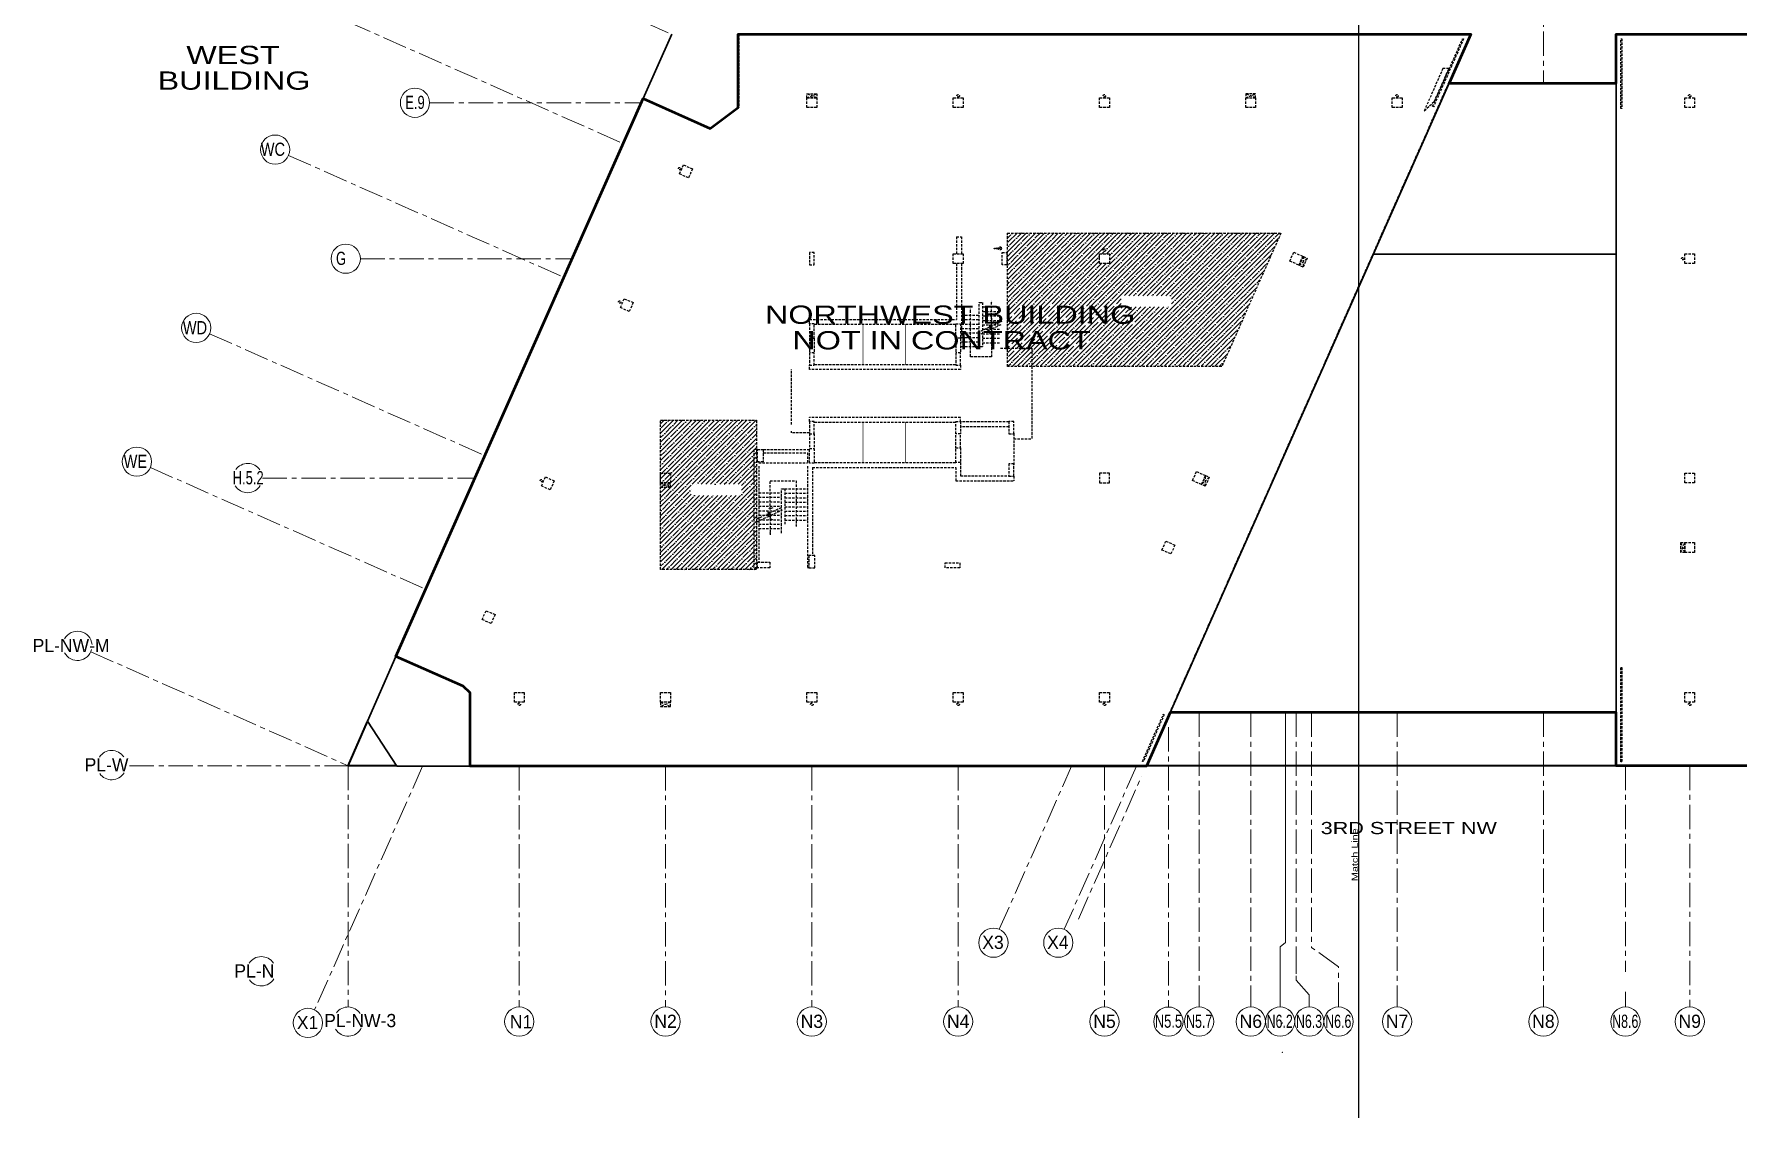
# Model space of a CAD drawing. Header units: inches. Extents: x -26575 to 27, y -11337 to 2257.
# Drawn here: x -26575 to -22382, y -3347 to -677 of the extents above; entities that cross this region are included whole.
import ezdxf
from ezdxf.enums import TextEntityAlignment as Align

# ---------------------------------------------------------------- set-up
doc = ezdxf.new("R2010")
doc.units = ezdxf.units.IN
doc.header["$LTSCALE"] = 48
doc.header["$MEASUREMENT"] = 0
for name, pattern in [('A106$0$CENTER', [2, 1.25, -0.25, 0.25, -0.25]), ('A112$0$CENTER', [2, 1.25, -0.25, 0.25, -0.25]), ('Matchline$0$DASHED', [0.75, 0.5, -0.25]), ('NB - 12th floor_plan$0$HIDDEN2', [0.1875, 0.125, -0.0625])]:
    doc.linetypes.add(name, pattern=pattern)
for name, color, linetype in [('A106$0$A-ANNO-TEXT', 8, 'Continuous'), ('A106$0$A-ANNO-WEST', 8, 'Continuous'), ('A106$0$A-GRID-1DP0-15', 8, 'Continuous'), ('A106$0$A-GRID-GRD3-12', 8, 'Continuous'), ('A106$0$A-GRID-GRD4-9', 8, 'Continuous'), ('A106$0$A-GRID-GRDP0-12', 8, 'Continuous'), ('A106$0$A-GRID-GRDP0-15', 8, 'Continuous'), ('A106$0$A-GRID-GRDP0-9', 8, 'Continuous'), ('A106$0$A-GRID-ID4-9', 8, 'Continuous'), ('A106$0$A-GRID-IDP0-12', 8, 'Continuous'), ('A106$0$A-GRID-IDP0-9', 8, 'Continuous'), ('A106$0$C-PROP', 8, 'Continuous'), ('A112$0$A-ANNO-WEST', 8, 'Continuous'), ('A112$0$A-GRID-1DP0-15', 8, 'Continuous'), ('A112$0$A-GRID-GRD3-12', 8, 'Continuous'), ('A112$0$A-GRID-GRDP0-12', 8, 'Continuous'), ('A112$0$A-GRID-GRDP0-15', 8, 'Continuous'), ('A112$0$A-GRID-IDP0-12', 8, 'Continuous'), ('A112$0$C-PROP', 8, 'Continuous'), ('Matchline$0$Match Line', 5, 'Matchline$0$DASHED'), ('NB - 12th floor_plan$0$STCBEAMS', 1, 'NB - 12th floor_plan$0$HIDDEN2'), ('NB - 12th floor_plan$0$STCCOLS1', 1, 'NB - 12th floor_plan$0$HIDDEN2'), ('NB - 12th floor_plan$0$STFIN1', 1, 'NB - 12th floor_plan$0$HIDDEN2'), ('NB - 12th floor_plan$0$STHATCH', 1, 'NB - 12th floor_plan$0$HIDDEN2'), ('NB - 12th floor_plan$0$STSBEAMS1', 1, 'NB - 12th floor_plan$0$HIDDEN2'), ('NB - 12th floor_plan$0$stslabfold', 1, 'NB - 12th floor_plan$0$HIDDEN2'), ('NB - 12th floor_plan$0$STSLABNOTCH', 1, 'NB - 12th floor_plan$0$HIDDEN2'), ('NB - 12th floor_plan$0$STSTAIRS1', 1, 'NB - 12th floor_plan$0$HIDDEN2'), ('NB - 12th floor_plan$0$STWETSTACK', 1, 'NB - 12th floor_plan$0$HIDDEN2'), ('XREF', 7, 'Continuous')]:
    doc.layers.add(name, color=color, linetype=linetype)
doc.styles.add('A106$0$style-Arial', font='arial.ttf')
doc.styles.add('A112$0$style-Arial', font='arial.ttf')
doc.styles.add('Matchline$0$Style-arial', font='arial.shx')

# ---------------------------------------------------------------- blocks, each defined once
blk = doc.blocks.new('A106')
at = {"layer": 'A106$0$A-ANNO-WEST', "lineweight": 30}
for p, q in [((-25005.6, -676.9), (-25076.1, -835.9)), ((-23093.1, -797.9), (-23779, -2347.1)), ((-22682, -2347.1), (-22682, -797.9)), ((-23279.2, -1218.4, 0), (-22682, -1218.4, 0)), ((-25684.2, -2209.3), (-25754.5, -2368.3)), ((-25754.5, -2368.3), (-25682.5, -2478.9)), ((-25682.5, -2478.9), (-25502, -2478.9))]:
    blk.add_line(p, q, dxfattribs=at)
at = {"layer": 'A106$0$A-ANNO-WEST', "lineweight": 53, "elevation": 0, "flags": 128}
blk.add_lwpolyline([(-23093.1, -797.9), (-22682, -797.9), (-22682, -676.9), (-21061, -676.9), (-21061, -2477.9), (-22682, -2477.9), (-22682, -2347.1), (-22682, -2347.1), (-23779, -2347.1), (-23779, -2347.1), (-23837.4, -2478.9), (-25502, -2478.9), (-25502, -2298.3), (-25518.8, -2282.5), (-25684.2, -2209.3), (-25076.1, -835.9), (-24911.1, -909), (-24842, -857.4), (-24842, -676.9), (-23039.5, -676.9), (-23093.1, -797.9)], close=True, dxfattribs=at)
at = {"layer": 'A106$0$A-GRID-1DP0-15', "lineweight": 13}
for centre in [(-25981.5, -961.4), (-25807.9, -1229.9), (-26175.8, -1400.3), (-26321.6, -1729.5), (-25900.8, -3111), (-25381, -3107.9), (-25021, -3107.9), (-24661, -3107.9), (-24301, -3107.9), (-23941, -3107.9), (-23581, -3107.9), (-23221, -3107.9), (-22861, -3107.9), (-22501, -3107.9)]:
    blk.add_circle(centre, 36, dxfattribs=at)
for centre, start, end in [((-26468, -2182.9), 5.0352, 152.0096), ((-26468, -2182.9), 208.2986, 345.3364), ((-26383.9, -2476.5), 34.0743, 146.7799), ((-26383.9, -2476.5), 215.4208, 328.5678), ((-26015.6, -2983.9), 34.0743, 146.7799), ((-26015.6, -2983.9), 215.4208, 328.5678), ((-25802, -3107.9), 34.158, 142.9874), ((-25802, -3107.9), 211.635, 334.6408)]:
    blk.add_arc(centre, 36, start, end, dxfattribs=at)
at = {"layer": 'A106$0$A-GRID-GRD3-12', "linetype": 'A106$0$CENTER', "lineweight": 0}
blk.add_line((-24005.2, -2855.5, 0), (-23849.7, -2504.3, 0), dxfattribs=at)
at = {"layer": 'A106$0$A-GRID-GRD4-9', "linetype": 'A106$0$CENTER', "lineweight": 0}
for p, q in [((-23431.6, -2347.1), (-23431.6, -2925.3)), ((-23365, -2973.1), (-23431.6, -2925.3)), ((-23365, -3071.9), (-23365, -2973.1))]:
    blk.add_line(p, q, dxfattribs=at)
at = {"layer": 'A106$0$A-GRID-GRDP0-12', "linetype": 'A106$0$CENTER', "lineweight": 0}
for p, q in [((-25601.5, -845.9), (-25080.5, -845.9)), ((-26012.7, -1769.9), (-25489.6, -1769.9)), ((-23708.3, -2347.1), (-23708.3, -3071.9)), ((-23469, -2347.1), (-23469, -3006)), ((-23783.7, -2383.3, 0), (-23783.7, -3072, 0)), ((-23862.2, -2478.9), (-24040, -2880.7)), ((-22659.1, -2477.9), (-22659.1, -2985.4)), ((-23469, -2932.9), (-23469, -2990.1)), ((-23437, -3042.1), (-23469, -3006)), ((-23437, -3071.9), (-23437, -3042.1)), ((-22659.1, -3034.7), (-22659.1, -3071.9))]:
    blk.add_line(p, q, dxfattribs=at)
at = {"layer": 'A106$0$A-GRID-GRDP0-15', "linetype": 'A106$0$CENTER', "lineweight": 0}
for p, q in [((-22861, 2113.2), (-22861, -797.9)), ((-25684, -377.2), (-25005.9, -677.5)), ((-25802.7, -646.5, 0), (-25125, -946.6, 0)), ((-25948.5, -975.7, 0), (-25270.8, -1275.8, 0)), ((-25771.9, -1229.9), (-25250.5, -1229.9)), ((-26142.8, -1414.6, 0), (-25465.1, -1714.7, 0)), ((-25399.2, -1562.9), (-25397.9, -1562.9)), ((-26288.6, -1743.8, 0), (-25610.9, -2043.8, 0)), ((-26435.1, -2197.6), (-25802, -2477.9)), ((-23581, -2347.1), (-23581, -3071.9)), ((-23221, -2347.1), (-23221, -3071.9)), ((-22861, -2347.1), (-22861, -3071.9)), ((-26339.7, -2477.9), (-25683.2, -2477.9)), ((-25618.7, -2478.9), (-25884.4, -3078.9)), ((-25802, -2477.9), (-25802, -3071.9)), ((-25381, -2478.9), (-25381, -3071.9)), ((-25021, -2478.9), (-25021, -3071.9)), ((-24661, -2478.9), (-24661, -3071.9)), ((-24301, -2478.9), (-24301, -3071.9)), ((-24199.7, -2880.7), (-24021.8, -2478.9)), ((-23941, -2478.9), (-23941, -3071.9)), ((-23836.9, -2477.9), (-22682, -2477.9)), ((-22501, -2477.9), (-22501, -3071.9))]:
    blk.add_line(p, q, dxfattribs=at)
at = {"layer": 'A106$0$A-GRID-GRDP0-15', "lineweight": 13}
blk.add_circle((-24214.2, -2913.6), 36, dxfattribs=at)
at = {"layer": 'A106$0$A-GRID-GRDP0-9', "lineweight": 0}
for p, q in [((-23495.3, -2347.1), (-23495.3, -2913)), ((-23509, -2923.5), (-23495.3, -2913)), ((-23509, -3071.9), (-23509, -2923.5))]:
    blk.add_line(p, q, dxfattribs=at)
at = {"layer": 'A106$0$A-GRID-ID4-9', "lineweight": 13}
blk.add_circle((-23365, -3107.9), 36, dxfattribs=at)
at = {"layer": 'A106$0$A-GRID-IDP0-12', "lineweight": 13}
for centre in [(-25637.5, -845.9), (-24054.6, -2913.6), (-23783.7, -3108, 0), (-23708.3, -3107.9), (-23437, -3107.9), (-22659.1, -3107.9)]:
    blk.add_circle(centre, 36, dxfattribs=at)
for start, end in [(33.87, 144.3169), (212.0241, 329.2571)]:
    blk.add_arc((-26049.1, -1769.9), 36, start, end, dxfattribs=at)
at = {"layer": 'A106$0$A-GRID-IDP0-9', "lineweight": 13}
blk.add_circle((-23509, -3107.9), 36, dxfattribs=at)
at = {"layer": 'A106$0$A-GRID-IDP0-9', "lineweight": 0}
for p in [(-23503.2, -3111), (-23503.2, -3183.9)]:
    blk.add_point(p, dxfattribs=at)
at = {"layer": 'A106$0$C-PROP', "lineweight": 40, "flags": 128}
for points in [[(-25802, -2477.9), (-25753.9, -2369.3)], [(-25683.2, -2477.9), (-25802, -2477.9)], [(-22682, -2477.9), (-23836.9, -2477.9)]]:
    blk.add_lwpolyline(points, dxfattribs=at)
at = {"layer": 'A106$0$A-ANNO-TEXT', "lineweight": 13, "style": 'A106$0$style-Arial', "width": 1.266666}
for s, p in [('WEST', (-26085.2, -728.4)), ('BUILDING', (-26082.8, -791.4))]:
    blk.add_text(s, height=45, dxfattribs=at).set_placement(p, align=Align.MIDDLE_CENTER)
at = {"layer": 'A106$0$A-ANNO-TEXT', "lineweight": 30, "style": 'A106$0$style-Arial', "width": 1.266666}
blk.add_text('3RD STREET NW', height=30, dxfattribs=at).set_placement((-23408.9, -2646.4))
at = {"layer": 'A106$0$A-ANNO-WEST', "lineweight": 53, "style": 'A106$0$style-Arial', "width": 1.266666}
for s, p in [('NORTHWEST BUILDING', (-24320.8, -1367.7)), ('NOT IN CONTRACT', (-24341.9, -1430.7))]:
    blk.add_text(s, height=45, dxfattribs=at).set_placement(p, align=Align.MIDDLE_CENTER)
at = {"layer": 'A106$0$A-GRID-1DP0-15', "lineweight": 13, "style": 'A106$0$style-Arial'}
for s, rotation, width, p in [('WC', 0.0086, 0.789231, (-26016.9, -976.7)), ('WD', 0.0086, 0.789231, (-26208.6, -1416)), ('WE', 0.0086, 0.789231, (-26354.3, -1745)), ('PL-NW-M', 0.0086, 0.95, (-26578.2, -2198.3)), ('X1', 0.0087, 0.95, (-25928.2, -3126.4))]:
    blk.add_text(s, height=32.5, rotation=rotation, dxfattribs=dict(at, width=width)).set_placement(p)
for s, width, p in [('G', 0.701538, (-25831.7, -1245.3)), ('PL-W', 0.95, (-26450.3, -2491.9)), ('PL-N', 0.95, (-26081.9, -2999.3)), ('PL-NW-3', 0.95, (-25861, -3121.5)), ('N1', 0.95, (-25404, -3124.5)), ('N2', 0.95, (-25048.5, -3123.3)), ('N3', 0.95, (-24688.5, -3123.3)), ('N4', 0.95, (-24328.5, -3123.3)), ('N5', 0.95, (-23968.5, -3123.3)), ('N6', 0.95, (-23608.5, -3123.3)), ('N7', 0.95, (-23248.5, -3123.3)), ('N8', 0.95, (-22888.5, -3123.3)), ('N9', 0.95, (-22528.5, -3123.3))]:
    blk.add_text(s, height=32.5, dxfattribs=dict(at, width=width)).set_placement(p)
at = {"layer": 'A106$0$A-GRID-GRDP0-15', "lineweight": 13, "style": 'A106$0$style-Arial', "width": 0.95}
blk.add_text('X3', height=32.5, rotation=0.0087, dxfattribs=at).set_placement((-24241.7, -2929))
at = {"layer": 'A106$0$A-GRID-ID4-9', "lineweight": 13, "style": 'A106$0$style-Arial', "width": 0.672308}
blk.add_text('N6.6', height=32.5, dxfattribs=at).set_placement((-23365.7, -3123.3), align=Align.CENTER)
at = {"layer": 'A106$0$A-GRID-IDP0-12', "lineweight": 13, "style": 'A106$0$style-Arial', "width": 0.701538}
for s, p in [('E.9', (-25661.3, -861.3)), ('H.5.2', (-26085.9, -1785.3)), ('N5.5', (-23817.2, -3123))]:
    blk.add_text(s, height=32.5, dxfattribs=at).set_placement(p)
at = {"layer": 'A106$0$A-GRID-IDP0-12', "lineweight": 13, "style": 'A106$0$style-Arial', "width": 0.95}
blk.add_text('X4', height=32.5, rotation=0.0087, dxfattribs=at).set_placement((-24082.1, -2929))
at = {"layer": 'A106$0$A-GRID-IDP0-12', "lineweight": 13, "style": 'A106$0$style-Arial', "width": 0.672308}
for s, p in [('N5.7', (-23708, -3123.3)), ('N6.3', (-23437.7, -3123.3)), ('N8.6', (-22659.6, -3123.3))]:
    blk.add_text(s, height=32.5, dxfattribs=at).set_placement(p, align=Align.CENTER)
at = {"layer": 'A106$0$A-GRID-IDP0-9', "lineweight": 13, "style": 'A106$0$style-Arial', "width": 0.672308}
blk.add_text('N6.2', height=32.5, dxfattribs=at).set_placement((-23509.9, -3123.3), align=Align.CENTER)
blk = doc.blocks.new('Matchline')
at = {"layer": 'Matchline$0$Match Line', "color": 5, "lineweight": 0, "const_width": 4}
for points in [[(-22681, 2080.4), (-22681, -161.9)], [(-23315.6, -250.3), (-23315.6, -3345.5)]]:
    blk.add_lwpolyline(points, dxfattribs=at)
at = {"layer": 'Matchline$0$Match Line', "color": 5, "linetype": 'Continuous', "lineweight": 30, "char_height": 15, "attachment_point": 7, "rotation": 90, "line_spacing_factor": 0.84, "style": 'Matchline$0$Style-arial'}
for insert in [(-22682.9, 1843.4), (-22682.9, -92), (-23317.5, -423.1), (-23317.5, -2761.9)]:
    blk.add_mtext('{\\W1.2667;Match Line}', dxfattribs=dict(at, insert=insert))
blk = doc.blocks.new('A112')
at = {"layer": 'A112$0$A-ANNO-WEST', "lineweight": 30}
for p, q in [((-25005.6, -676.9), (-25076.1, -835.9)), ((-23093.1, -797.9), (-23779, -2347.1)), ((-22682, -2347.1), (-22682, -797.9)), ((-23279.2, -1218.4, 0), (-22682, -1218.4, 0)), ((-25684.2, -2209.3), (-25754.5, -2368.3)), ((-25754.5, -2368.3), (-25682.5, -2478.9)), ((-25682.5, -2478.9), (-25502, -2478.9))]:
    blk.add_line(p, q, dxfattribs=at)
at = {"layer": 'A112$0$A-ANNO-WEST', "lineweight": 53, "elevation": 0, "flags": 128}
blk.add_lwpolyline([(-23093.1, -797.9), (-22682, -797.9), (-22682, -676.9), (-21061, -676.9), (-21061, -2477.9), (-22682, -2477.9), (-22682, -2347.1), (-22682, -2347.1), (-23779, -2347.1), (-23779, -2347.1), (-23837.4, -2478.9), (-25502, -2478.9), (-25502, -2298.3), (-25518.8, -2282.5), (-25684.2, -2209.3), (-25076.1, -835.9), (-24911.1, -909), (-24842, -857.4), (-24842, -676.9), (-23039.5, -676.9), (-23093.1, -797.9)], close=True, dxfattribs=at)
at = {"layer": 'A112$0$A-GRID-1DP0-15', "lineweight": 13}
for centre in [(-25981.5, -961.4), (-25807.9, -1229.9), (-26175.8, -1400.3), (-26321.6, -1729.5), (-25900.8, -3111), (-25381, -3107.9), (-25021, -3107.9), (-24661, -3107.9), (-24301, -3107.9), (-23941, -3107.9), (-23581, -3107.9), (-23221, -3107.9), (-22861, -3107.9), (-22501, -3107.9)]:
    blk.add_circle(centre, 36, dxfattribs=at)
for centre, start, end in [((-26468, -2182.9), 5.0352, 152.0096), ((-26468, -2182.9), 208.2986, 345.3364), ((-26383.9, -2476.5), 34.0743, 146.7799), ((-26383.9, -2476.5), 215.4208, 328.5678), ((-26015.6, -2983.9), 34.0743, 146.7799), ((-26015.6, -2983.9), 215.4208, 328.5678), ((-25802, -3107.9), 34.158, 142.9874), ((-25802, -3107.9), 211.635, 334.6408)]:
    blk.add_arc(centre, 36, start, end, dxfattribs=at)
at = {"layer": 'A112$0$A-GRID-GRD3-12', "linetype": 'A112$0$CENTER', "lineweight": 0}
blk.add_line((-24005.2, -2855.5, 0), (-23849.7, -2504.3, 0), dxfattribs=at)
at = {"layer": 'A112$0$A-GRID-GRDP0-12', "linetype": 'A112$0$CENTER', "lineweight": 0}
for p, q in [((-25601.5, -845.9), (-25080.5, -845.9)), ((-26012.7, -1769.9), (-25489.6, -1769.9)), ((-23708.3, -2347.1), (-23708.3, -3071.9)), ((-23469, -2347.1), (-23469, -3006)), ((-23783.7, -2383.3, 0), (-23783.7, -3072, 0)), ((-23862.2, -2478.9), (-24040, -2880.7)), ((-22659.1, -2477.9), (-22659.1, -2985.4)), ((-23469, -2932.9), (-23469, -2990.1)), ((-23437, -3042.1), (-23469, -3006)), ((-23437, -3071.9), (-23437, -3042.1)), ((-22659.1, -3034.7), (-22659.1, -3071.9))]:
    blk.add_line(p, q, dxfattribs=at)
at = {"layer": 'A112$0$A-GRID-GRDP0-15', "linetype": 'A112$0$CENTER', "lineweight": 0}
for p, q in [((-22861, 2113.2), (-22861, -797.9)), ((-25684, -377.2), (-25005.9, -677.5)), ((-25802.7, -646.5, 0), (-25125, -946.6, 0)), ((-25948.5, -975.7, 0), (-25270.8, -1275.8, 0)), ((-25771.9, -1229.9), (-25250.5, -1229.9)), ((-26142.8, -1414.6, 0), (-25465.1, -1714.7, 0)), ((-25399.2, -1562.9), (-25397.9, -1562.9)), ((-26288.6, -1743.8, 0), (-25610.9, -2043.8, 0)), ((-26435.1, -2197.6), (-25802, -2477.9)), ((-23581, -2347.1), (-23581, -3071.9)), ((-23221, -2347.1), (-23221, -3071.9)), ((-22861, -2347.1), (-22861, -3071.9)), ((-26339.7, -2477.9), (-25683.2, -2477.9)), ((-25618.7, -2478.9), (-25884.4, -3078.9)), ((-25802, -2477.9), (-25802, -3071.9)), ((-25381, -2478.9), (-25381, -3071.9)), ((-25021, -2478.9), (-25021, -3071.9)), ((-24661, -2478.9), (-24661, -3071.9)), ((-24301, -2478.9), (-24301, -3071.9)), ((-24199.7, -2880.7), (-24021.8, -2478.9)), ((-23941, -2478.9), (-23941, -3071.9)), ((-23836.9, -2477.9), (-22682, -2477.9)), ((-22501, -2477.9), (-22501, -3071.9))]:
    blk.add_line(p, q, dxfattribs=at)
at = {"layer": 'A112$0$A-GRID-GRDP0-15', "lineweight": 13}
blk.add_circle((-24214.2, -2913.6), 36, dxfattribs=at)
at = {"layer": 'A112$0$A-GRID-IDP0-12', "lineweight": 13}
for centre in [(-25637.5, -845.9), (-24054.6, -2913.6), (-23783.7, -3108, 0), (-23708.3, -3107.9), (-23437, -3107.9), (-22659.1, -3107.9)]:
    blk.add_circle(centre, 36, dxfattribs=at)
for start, end in [(33.87, 144.3169), (212.0241, 329.2571)]:
    blk.add_arc((-26049.1, -1769.9), 36, start, end, dxfattribs=at)
at = {"layer": 'A112$0$C-PROP', "lineweight": 40, "flags": 128}
for points in [[(-25802, -2477.9), (-25753.9, -2369.3)], [(-25683.2, -2477.9), (-25802, -2477.9)], [(-22682, -2477.9), (-23836.9, -2477.9)]]:
    blk.add_lwpolyline(points, dxfattribs=at)
at = {"layer": 'A112$0$A-ANNO-WEST', "lineweight": 53, "style": 'A112$0$style-Arial', "width": 1.266666}
for s, p in [('NORTHWEST BUILDING', (-24320.8, -1367.7)), ('NOT IN CONTRACT', (-24341.9, -1430.7))]:
    blk.add_text(s, height=45, dxfattribs=at).set_placement(p, align=Align.MIDDLE_CENTER)
at = {"layer": 'A112$0$A-GRID-1DP0-15', "lineweight": 13, "style": 'A112$0$style-Arial'}
for s, rotation, width, p in [('WC', 0.0086, 0.789231, (-26016.9, -976.7)), ('WD', 0.0086, 0.789231, (-26208.6, -1416)), ('WE', 0.0086, 0.789231, (-26354.3, -1745)), ('X1', 0.0087, 0.95, (-25928.2, -3126.4))]:
    blk.add_text(s, height=32.5, rotation=rotation, dxfattribs=dict(at, width=width)).set_placement(p)
for s, width, p in [('G', 0.701538, (-25831.7, -1245.3)), ('PL-W', 0.95, (-26450.3, -2491.9)), ('PL-N', 0.95, (-26081.9, -2999.3)), ('PL-NW-3', 0.95, (-25861, -3121.5)), ('N1', 0.95, (-25404, -3124.5)), ('N2', 0.95, (-25048.5, -3123.3)), ('N3', 0.95, (-24688.5, -3123.3)), ('N4', 0.95, (-24328.5, -3123.3)), ('N5', 0.95, (-23968.5, -3123.3)), ('N6', 0.95, (-23608.5, -3123.3)), ('N7', 0.95, (-23248.5, -3123.3)), ('N8', 0.95, (-22888.5, -3123.3)), ('N9', 0.95, (-22528.5, -3123.3))]:
    blk.add_text(s, height=32.5, dxfattribs=dict(at, width=width)).set_placement(p)
at = {"layer": 'A112$0$A-GRID-GRDP0-15', "lineweight": 13, "style": 'A112$0$style-Arial', "width": 0.95}
blk.add_text('X3', height=32.5, rotation=0.0087, dxfattribs=at).set_placement((-24241.7, -2929))
at = {"layer": 'A112$0$A-GRID-IDP0-12', "lineweight": 13, "style": 'A112$0$style-Arial', "width": 0.701538}
for s, p in [('E.9', (-25661.3, -861.3)), ('H.5.2', (-26085.9, -1785.3)), ('N5.5', (-23817.2, -3123))]:
    blk.add_text(s, height=32.5, dxfattribs=at).set_placement(p)
at = {"layer": 'A112$0$A-GRID-IDP0-12', "lineweight": 13, "style": 'A112$0$style-Arial', "width": 0.95}
blk.add_text('X4', height=32.5, rotation=0.0087, dxfattribs=at).set_placement((-24082.1, -2929))
at = {"layer": 'A112$0$A-GRID-IDP0-12', "lineweight": 13, "style": 'A112$0$style-Arial', "width": 0.672308}
for s, p in [('N5.7', (-23708, -3123.3)), ('N6.3', (-23437.7, -3123.3)), ('N8.6', (-22659.6, -3123.3))]:
    blk.add_text(s, height=32.5, dxfattribs=at).set_placement(p, align=Align.CENTER)
blk = doc.blocks.new('NB - 12th floor_plan')
at = {"layer": 'NB - 12th floor_plan$0$STHATCH'}
h = blk.add_hatch(dxfattribs=at)
h.set_pattern_fill('ANSI35', color=256, scale=64)
h.paths.add_polyline_path([(-23953, -1241.9), (-23953, -1217.9), (-23929, -1217.9), (-23929, -1241.9)], flags=16)
h.paths.add_polyline_path([(-24179, -1165.8), (-23507, -1165.8), (-23652.8, -1493.6), (-24179, -1493.6)])
h.paths.add_polyline_path([(-23899.8, -1321.3), (-23776.2, -1321.3), (-23776.2, -1348.7), (-23899.8, -1348.7)], flags=16)
h = blk.add_hatch(dxfattribs=at)
h.set_pattern_fill('ANSI35', color=256, scale=64)
h.paths.add_polyline_path([(-25033.1, -1627.6), (-24797.5, -1627.6), (-24797.5, -1995.1), (-25033.1, -1995.1)])
h.paths.add_polyline_path([(-24957.6, -1812.6), (-24957.6, -1785.2), (-24834, -1785.2), (-24834, -1812.6)], flags=16)
at = {"layer": 'NB - 12th floor_plan$0$STCBEAMS'}
for p, q in [((-24305, -1176), (-24305, -1217.9)), ((-24305, -1176), (-24293, -1176)), ((-24293, -1176), (-24293, -1217.9)), ((-24305, -1241.9), (-24305, -1379.3)), ((-24293, -1241.9), (-24293, -1425.9)), ((-24667, -1389.9), (-24667, -1379.3)), ((-24667, -1379.3), (-24305, -1379.3)), ((-24655, -1391.3), (-24307, -1391.3)), ((-24667, -1425.9, 0), (-24667, -1461.9, 0)), ((-24655, -1425.9, 0), (-24655, -1461.9, 0)), ((-24307, -1425.9, 0), (-24307, -1461.9, 0)), ((-24293, -1425.9, 0), (-24295, -1425.9, 0)), ((-24295, -1425.9, 0), (-24295, -1461.9, 0)), ((-24666.9, -1502.3), (-24666.9, -1491.9)), ((-24295, -1502.3), (-24666.9, -1502.3)), ((-24654.9, -1490.3), (-24307, -1490.3)), ((-24295, -1491.9), (-24295, -1502.3)), ((-24295, -1620.8), (-24667, -1620.8)), ((-24667, -1630.9), (-24667, -1620.8)), ((-24307, -1632.8), (-24655, -1632.8)), ((-24295, -1631.5), (-24295, -1620.8)), ((-24176, -1631.5), (-24295, -1631.5)), ((-24667, -1660.9, 0), (-24667, -1696.9)), ((-24655, -1660.9, 0), (-24655, -1696.9)), ((-24307, -1696.9), (-24307, -1660.9, 0)), ((-24176, -1643.5), (-24295, -1643.5)), ((-24295, -1696.9), (-24295, -1660.9, 0)), ((-24164, -1659.6), (-24164, -1738)), ((-24794.5, -1699.9), (-24803.4, -1699.9)), ((-24803.4, -1699.9), (-24803.4, -1990.9)), ((-24780.5, -1699.9), (-24667, -1699.9)), ((-24780.5, -1707.9), (-24671.4, -1707.9)), ((-24671.4, -1707.9), (-24671.4, -1732.3)), ((-24791.4, -1729.9), (-24791.4, -1732.3)), ((-24791.4, -1732.3), (-24671.4, -1732.3)), ((-24791.4, -1740.3), (-24791.4, -1976.9)), ((-24671.4, -1740.3), (-24671.4, -1990.9)), ((-24659.4, -1743.8), (-24307, -1743.8)), ((-24659.4, -1743.8), (-24659.4, -1960.7)), ((-24655, -1731.8), (-24307, -1731.8)), ((-24307, -1743.8), (-24307, -1776.5)), ((-24295, -1731.8), (-24295, -1764.5)), ((-24307, -1776.5), (-24164, -1776.5)), ((-24295, -1764.5), (-24176, -1764.5)), ((-24164, -1764.9), (-24164, -1776.5)), ((-24794.5, -1990.9), (-24803.4, -1990.9)), ((-24668, -1990.9, 0), (-24671.4, -1990.9, 0))]:
    blk.add_line(p, q, dxfattribs=at)
at = {"layer": 'NB - 12th floor_plan$0$STCCOLS1'}
for points in [[(-24673, -833.9), (-24649, -833.9), (-24649, -857.9), (-24673, -857.9)], [(-24313, -833.9), (-24289, -833.9), (-24289, -857.9), (-24313, -857.9)], [(-23953, -833.9), (-23929, -833.9), (-23929, -857.9), (-23953, -857.9)], [(-23593, -833.9), (-23569, -833.9), (-23569, -857.9), (-23593, -857.9)], [(-23232.9, -833.9), (-23208.9, -833.9), (-23208.9, -857.9), (-23232.9, -857.9)], [(-22513, -833.9), (-22489, -833.9), (-22489, -857.9), (-22513, -857.9)], [(-24976.6, -999.2), (-24954.7, -1008.9), (-24964.4, -1030.8), (-24986.3, -1021.1)], [(-24667, -1244.9), (-24655, -1244.9), (-24655, -1214.9), (-24667, -1214.9)], [(-24193, -1214.9), (-24181, -1214.9), (-24181, -1244.9), (-24193, -1244.9)], [(-24313, -1217.9), (-24289, -1217.9), (-24289, -1241.9), (-24313, -1241.9)], [(-23953, -1217.9), (-23929, -1217.9), (-23929, -1241.9), (-23953, -1241.9)], [(-22513, -1217.9), (-22489, -1217.9), (-22489, -1241.9), (-22513, -1241.9)], [(-25132.1, -1350.3), (-25122.4, -1328.3), (-25100.4, -1338.1), (-25110.2, -1360)], [(-24176, -1660.9), (-24164, -1660.9), (-24164, -1630.9), (-24176, -1630.9)], [(-24667, -1696.9), (-24655, -1696.9), (-24655, -1732.9), (-24667, -1732.9)], [(-25033, -1757.9), (-25009, -1757.9), (-25009, -1781.9), (-25033, -1781.9)], [(-24176, -1764.9), (-24164, -1764.9), (-24164, -1734.9), (-24176, -1734.9)], [(-23953, -1781.9), (-23929, -1781.9), (-23929, -1757.9), (-23953, -1757.9)], [(-22513, -1757.9), (-22489, -1757.9), (-22489, -1781.9), (-22513, -1781.9)], [(-25326.4, -1789.2), (-25316.7, -1767.2), (-25294.8, -1777), (-25304.5, -1798.9)], [(-22513, -1928.9), (-22489, -1928.9), (-22489, -1952.9), (-22513, -1952.9)], [(-24764.5, -1990.9), (-24794.5, -1990.9), (-24794.5, -1976.9), (-24764.5, -1976.9)], [(-25472.2, -2118.4), (-25462.5, -2096.4), (-25440.5, -2106.1), (-25450.2, -2128.1)], [(-25393, -2297.9), (-25369, -2297.9), (-25369, -2321.9), (-25393, -2321.9)], [(-25033, -2297.9), (-25009, -2297.9), (-25009, -2321.9), (-25033, -2321.9)], [(-24673, -2297.9), (-24649, -2297.9), (-24649, -2321.9), (-24673, -2321.9)], [(-24313, -2297.9), (-24289, -2297.9), (-24289, -2321.9), (-24313, -2321.9)], [(-23929, -2321.9), (-23953, -2321.9), (-23953, -2297.9), (-23929, -2297.9)], [(-22513, -2297.9), (-22489, -2297.9), (-22489, -2321.9), (-22513, -2321.9)]]:
    blk.add_lwpolyline(points, close=True, dxfattribs=at)
at = {"layer": 'NB - 12th floor_plan$0$STCCOLS1', "elevation": 0}
for points in [[(-23475.3, -1214.1), (-23453.3, -1223.8), (-23463.1, -1245.7), (-23485, -1236)], [(-24667, -1425.9), (-24655, -1425.9), (-24655, -1389.9), (-24667, -1389.9)], [(-24295, -1425.9), (-24307, -1425.9), (-24307, -1389.9), (-24295, -1389.9)], [(-24655, -1461.9), (-24667, -1461.9), (-24667, -1491.9), (-24655, -1491.9)], [(-24307, -1491.9), (-24295, -1491.9), (-24295, -1461.9), (-24307, -1461.9)], [(-24667, -1660.9), (-24655, -1660.9), (-24655, -1630.9), (-24667, -1630.9)], [(-24307, -1630.9), (-24295, -1630.9), (-24295, -1660.9), (-24307, -1660.9)], [(-24780.5, -1729.9), (-24794.5, -1729.9), (-24794.5, -1699.9), (-24780.5, -1699.9)], [(-24307, -1695.8), (-24295, -1695.8), (-24295, -1731.8), (-24307, -1731.8)], [(-23714.4, -1754.1), (-23692.4, -1763.8), (-23702.2, -1785.7), (-23724.1, -1776)], [(-23789.8, -1925.1), (-23767.9, -1934.8), (-23777.6, -1956.7), (-23799.5, -1947)], [(-24668, -1990.9), (-24654, -1990.9), (-24654, -1960.9), (-24668, -1960.9)], [(-24297, -1990.9), (-24333, -1990.9), (-24333, -1978.9), (-24297, -1978.9)]]:
    blk.add_lwpolyline(points, close=True, dxfattribs=at)
at = {"layer": 'NB - 12th floor_plan$0$STFIN1'}
for points in [[(-23040.6, -676.9), (-24841, -676.9), (-24841, -857.9), (-24911, -910.1), (-25076.5, -836.9), (-25683.8, -2208.4), (-25518.2, -2281.7), (-25501, -2297.9), (-25501, -2478.9), (-23838.5, -2478.9), (-23040.6, -676.9)], [(-21060, -676.9), (-21060, -2478.9), (-22681, -2478.9), (-22681, -676.9)]]:
    blk.add_lwpolyline(points, close=True, dxfattribs=at)
at = {"layer": 'NB - 12th floor_plan$0$STHATCH', "elevation": 0}
for points in [[(-24179.5, -1167.1), (-23507, -1167.1), (-23652.4, -1495.6), (-24179.5, -1495.6)], [(-25033.1, -1627.6), (-24797.5, -1627.6), (-24797.5, -1995.1), (-25033.1, -1995.1)]]:
    blk.add_lwpolyline(points, close=True, dxfattribs=at)
at = {"layer": 'NB - 12th floor_plan$0$STSBEAMS1', "linetype": 'Continuous', "ltscale": 0.4, "const_width": 2, "elevation": 0}
for points in [[(-24535, -1490.4), (-24535, -1391.3)], [(-24431, -1490.4), (-24431, -1391.3)], [(-24535, -1731.8), (-24535, -1632.8)], [(-24431, -1731.8), (-24431, -1632.8)]]:
    blk.add_lwpolyline(points, dxfattribs=at)
at = {"layer": 'NB - 12th floor_plan$0$stslabfold', "linetype": 'NB - 12th floor_plan$0$HIDDEN2'}
blk.add_line((-24164, -1673.1), (-24120, -1673.1, 0), dxfattribs=at)
at = {"layer": 'NB - 12th floor_plan$0$stslabfold', "linetype": 'NB - 12th floor_plan$0$HIDDEN2', "elevation": 0}
for points in [[(-24197, -1450.1), (-24120, -1450.1), (-24120, -1673.1)], [(-24711, -1638.2), (-24711, -1502.4)], [(-24667, -1658.3), (-24711, -1658.3), (-24711, -1654.2)]]:
    blk.add_lwpolyline(points, dxfattribs=at)
at = {"layer": 'NB - 12th floor_plan$0$STSLABNOTCH'}
for points in [[(-23133.5, -854.7), (-23060, -688.7), (-23057.3, -688.7), (-23131.2, -855.7)], [(-22668, -688.4), (-22668, -859.9), (-22670.5, -859.9), (-22670.5, -688.4)], [(-23154.2, -865.6), (-23129.1, -842.1), (-23093.5, -761.9), (-23108.3, -761.9)], [(-22670.5, -2236.5), (-22668, -2236.5), (-22668, -2468), (-22670.5, -2468)]]:
    blk.add_lwpolyline(points, close=True, dxfattribs=at)
blk.add_lwpolyline([(-23847.6, -2467.4), (-23796.2, -2351.4), (-23793.9, -2352.4), (-23844.9, -2467.4), (-23847.6, -2467.4)], dxfattribs=at)
at = {"layer": 'NB - 12th floor_plan$0$STSTAIRS1'}
for p, q in [((-24293, -1368.7), (-24249, -1368.7)), ((-24293, -1379.7), (-24249, -1379.7)), ((-24241, -1348.7), (-24197, -1348.7)), ((-24241, -1359.7), (-24197, -1359.7)), ((-24241, -1370.7), (-24197, -1370.7)), ((-24241, -1381.7), (-24197, -1381.7)), ((-24293, -1390.7), (-24249, -1390.7)), ((-24293, -1401.7), (-24249, -1401.7)), ((-24293, -1412.7), (-24249, -1412.7)), ((-24293, -1423.7), (-24249, -1423.7)), ((-24241, -1392.7), (-24197, -1392.7)), ((-24241, -1403.7), (-24197, -1403.7)), ((-24241, -1414.7), (-24197, -1414.7)), ((-24293, -1434.7), (-24249, -1434.7)), ((-24293, -1445.7), (-24249, -1445.7)), ((-24241, -1425.7), (-24197, -1425.7)), ((-24241, -1436.7), (-24197, -1436.7)), ((-24727.4, -1796.3, 0), (-24671.4, -1796.3, 0)), ((-24791.4, -1806.3, 0), (-24735.4, -1806.3, 0)), ((-24791.4, -1817.3, 0), (-24735.4, -1817.3, 0)), ((-24791.4, -1828.3, 0), (-24735.4, -1828.3, 0)), ((-24791.4, -1839.3, 0), (-24735.4, -1839.3, 0)), ((-24727.4, -1807.3, 0), (-24671.4, -1807.3, 0)), ((-24727.4, -1818.3, 0), (-24671.4, -1818.3, 0)), ((-24727.4, -1829.3, 0), (-24671.4, -1829.3, 0)), ((-24727.4, -1840.3, 0), (-24671.4, -1840.3, 0)), ((-24791.4, -1850.3, 0), (-24735.4, -1850.3, 0)), ((-24791.4, -1861.3, 0), (-24735.4, -1861.3, 0)), ((-24791.4, -1872.3, 0), (-24735.4, -1872.3, 0)), ((-24791.4, -1883.3, 0), (-24735.4, -1883.3, 0)), ((-24727.4, -1851.3, 0), (-24671.4, -1851.3, 0)), ((-24727.4, -1862.3, 0), (-24671.4, -1862.3, 0)), ((-24727.4, -1873.3, 0), (-24671.4, -1873.3, 0)), ((-24791.4, -1894.3, 0), (-24735.4, -1894.3, 0))]:
    blk.add_line(p, q, dxfattribs=at)
at = {"layer": 'NB - 12th floor_plan$0$STSTAIRS1', "lineweight": 25}
for p, q in [((-24213.5, -1385), (-24219.3, -1387.9)), ((-24213.5, -1415.2), (-24219.3, -1412.4)), ((-24213.5, -1385), (-24213.5, -1386.4)), ((-24213.5, -1415.2), (-24213.5, -1413.8)), ((-24757.6, -1842.9, 0), (-24763.4, -1845.8, 0)), ((-24757.6, -1842.9, 0), (-24757.6, -1844.3, 0)), ((-24757.6, -1873.1, 0), (-24763.4, -1870.2, 0)), ((-24757.6, -1873.1, 0), (-24757.6, -1871.7, 0))]:
    blk.add_line(p, q, dxfattribs=at)
at = {"layer": 'NB - 12th floor_plan$0$STSTAIRS1', "elevation": 0}
blk.add_lwpolyline([(-24249, -1337.7), (-24241, -1337.7), (-24241, -1446.7), (-24249, -1446.7)], close=True, dxfattribs=at)
at = {"layer": 'NB - 12th floor_plan$0$STSTAIRS1', "lineweight": 25, "const_width": 2, "elevation": 0}
for points in [[(-24219.3, -1338.7, -1), (-24219.3, -1336.7, -1)], [(-24271, -1358.7, -1), (-24271, -1356.7, -1)], [(-24699.4, -1884.3, 1), (-24699.4, -1886.3, 1)], [(-24763.4, -1904.3, 1), (-24763.4, -1906.3, 1)]]:
    blk.add_lwpolyline(points, format="xyb", close=True, dxfattribs=at)
at = {"layer": 'NB - 12th floor_plan$0$STSTAIRS1', "lineweight": 25, "elevation": 0}
for points in [[(-24219.3, -1387.9), (-24219.3, -1333.7)], [(-24219.3, -1367), (-24219.3, -1471.1), (-24271, -1471.1), (-24271, -1353.7)], [(-24763.4, -1847.2), (-24763.4, -1776.8), (-24699.4, -1776.8), (-24699.4, -1889.3)], [(-24763.4, -1870.2), (-24763.4, -1909.3)]]:
    blk.add_lwpolyline(points, dxfattribs=at)
at = {"layer": 'NB - 12th floor_plan$0$STSTAIRS1', "elevation": 0}
for points in [[(-24244.7, -1407.6), (-24225, -1398.4), (-24223.3, -1402), (-24221.5, -1401.2), (-24224.9, -1393.9), (-24223.1, -1393.1), (-24221.4, -1396.7), (-24192.9, -1383.4)], [(-24244.7, -1414.8), (-24221, -1403.7), (-24219.3, -1407.3), (-24217.5, -1406.4), (-24220.8, -1399.2), (-24219, -1398.4), (-24217.3, -1402), (-24192.9, -1390.6)], [(-24735.4, -1905.3), (-24735.4, -1796.3), (-24727.4, -1796.3), (-24727.4, -1885.3)], [(-24796.6, -1870.5), (-24769.2, -1857.7), (-24767.5, -1861.4), (-24765.7, -1860.5), (-24769, -1853.3), (-24767.2, -1852.4), (-24765.5, -1856), (-24733, -1840.9)], [(-24796, -1877.4), (-24765.1, -1863), (-24763.4, -1866.6), (-24761.6, -1865.8), (-24765, -1858.5), (-24763.1, -1857.7), (-24761.5, -1861.3), (-24733, -1848.1)]]:
    blk.add_lwpolyline(points, dxfattribs=at)
at = {"layer": 'NB - 12th floor_plan$0$STSTAIRS1', "lineweight": 25}
for points in [[(-24225.1, -1385), (-24219.3, -1387.9), (-24225.1, -1386.4), (-24219.3, -1389.3)], [(-24225.1, -1415.2), (-24219.3, -1412.4), (-24225.1, -1413.8), (-24219.3, -1410.9)], [(-24213.5, -1385), (-24219.3, -1387.9), (-24213.5, -1386.4), (-24219.3, -1389.3)], [(-24213.5, -1415.2), (-24219.3, -1412.4), (-24213.5, -1413.8), (-24219.3, -1410.9)], [(-24769.2, -1842.9, 0), (-24763.4, -1845.8, 0), (-24769.2, -1844.3, 0), (-24763.4, -1847.2, 0)], [(-24757.6, -1842.9, 0), (-24763.4, -1845.8, 0), (-24757.6, -1844.3, 0), (-24763.4, -1847.2, 0)], [(-24769.2, -1873.1, 0), (-24763.4, -1870.2, 0), (-24769.2, -1871.7, 0), (-24763.4, -1868.8, 0)], [(-24757.6, -1873.1, 0), (-24763.4, -1870.2, 0), (-24757.6, -1871.7, 0), (-24763.4, -1868.8, 0)]]:
    blk.add_solid(points, dxfattribs=at)
at = {"layer": 'NB - 12th floor_plan$0$STWETSTACK'}
for p, q in [((-24673, -833.9), (-24649, -823.9)), ((-24649, -833.9), (-24673, -823.9)), ((-23593, -833.9), (-23569, -823.9)), ((-23569, -833.9), (-23593, -823.9)), ((-24211.8, -1205.7, 0), (-24210.3, -1204.3, 0)), ((-24210.3, -1205.7, 0), (-24211.8, -1204.3, 0)), ((-24204.7, -1205.5, 0), (-24206.8, -1203.4, 0)), ((-24204.7, -1203.4, 0), (-24206.8, -1205.5, 0)), ((-24195.8, -1207.2, 0), (-24201.5, -1201.6, 0)), ((-24195.8, -1201.6, 0), (-24201.5, -1207.2, 0)), ((-23461.2, -1246.5, 0), (-23442.4, -1228.6, 0)), ((-23451.5, -1224.6, 0), (-23452.1, -1250.6, 0)), ((-25033, -1791.9), (-25009, -1781.9)), ((-25033, -1781.9), (-25009, -1791.9)), ((-23683.3, -1767.8, 0), (-23702.2, -1785.7, 0)), ((-23693, -1789.8, 0), (-23692.4, -1763.8, 0)), ((-22523, -1952.9), (-22513, -1928.9)), ((-22513, -1952.9), (-22523, -1928.9)), ((-25033, -2321.9), (-25009, -2331.9)), ((-25009, -2321.9), (-25033, -2331.9))]:
    blk.add_line(p, q, dxfattribs=at)
for points in [[(-24649, -833.9), (-24673, -833.9), (-24673, -823.9), (-24649, -823.9)], [(-23593, -833.9), (-23569, -833.9), (-23569, -823.9), (-23593, -823.9)], [(-25033, -1791.9), (-25009, -1791.9), (-25009, -1781.9), (-25033, -1781.9)], [(-22523, -1928.9), (-22513, -1928.9), (-22513, -1952.9), (-22523, -1952.9)], [(-25033, -2331.9), (-25009, -2331.9), (-25009, -2321.9), (-25033, -2321.9)]]:
    blk.add_lwpolyline(points, close=True, dxfattribs=at)
at = {"layer": 'NB - 12th floor_plan$0$STWETSTACK', "elevation": 0}
for points in [[(-23461.2, -1246.5), (-23451.5, -1224.6), (-23442.4, -1228.6), (-23452.1, -1250.6)], [(-23702.2, -1785.7), (-23692.4, -1763.8), (-23683.3, -1767.8), (-23693, -1789.8)]]:
    blk.add_lwpolyline(points, close=True, dxfattribs=at)
at = {"layer": 'NB - 12th floor_plan$0$STWETSTACK'}
for centre, radius in [((-24301, -828.9), 3), ((-23941, -828.9), 3), ((-23221, -828.9), 3), ((-22501, -828.9), 3), ((-24986.1, -1008.1), 3), ((-24211.1, -1205, 0), 1), ((-24205.8, -1204.4, 0), 1.5), ((-24198.6, -1204.4, 0), 4), ((-23941, -1208.9), 3), ((-22518, -1229.9), 3), ((-25133.6, -1336.5), 3), ((-25326.1, -1776.2), 3), ((-25381, -2326.9), 3), ((-24661, -2326.9), 3), ((-24301, -2326.9), 3), ((-23941, -2326.9), 3), ((-22501, -2326.9), 3)]:
    blk.add_circle(centre, radius, dxfattribs=at)

msp = doc.modelspace()

# ---------------------------------------------------------------- block references
at = {"layer": 'XREF'}
for name in ['A106', 'A112', 'Matchline', 'NB - 12th floor_plan']:
    msp.add_blockref(name, (0, 0), dxfattribs=at)

doc.saveas('drawing.dxf')
